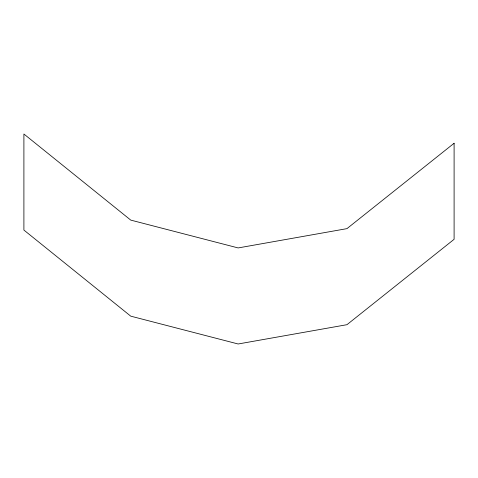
<?xml version="1.0" encoding="UTF-8"?>
<svg xmlns="http://www.w3.org/2000/svg" width="478" height="478" viewBox="0 0 478 478"><rect width="100%" height="100%" fill="white"/><g stroke="black" fill="none" stroke-linecap="round" stroke-linejoin="round"><path stroke-width="0.72" d="M454.1 143.257L346.944 228.639L238.146 247.933L130.751 220.107L23.9 134.013L23.9 230.067L130.751 316.161L238.146 343.987L346.944 324.693L454.1 239.311L454.1 143.257"/></g></svg>
